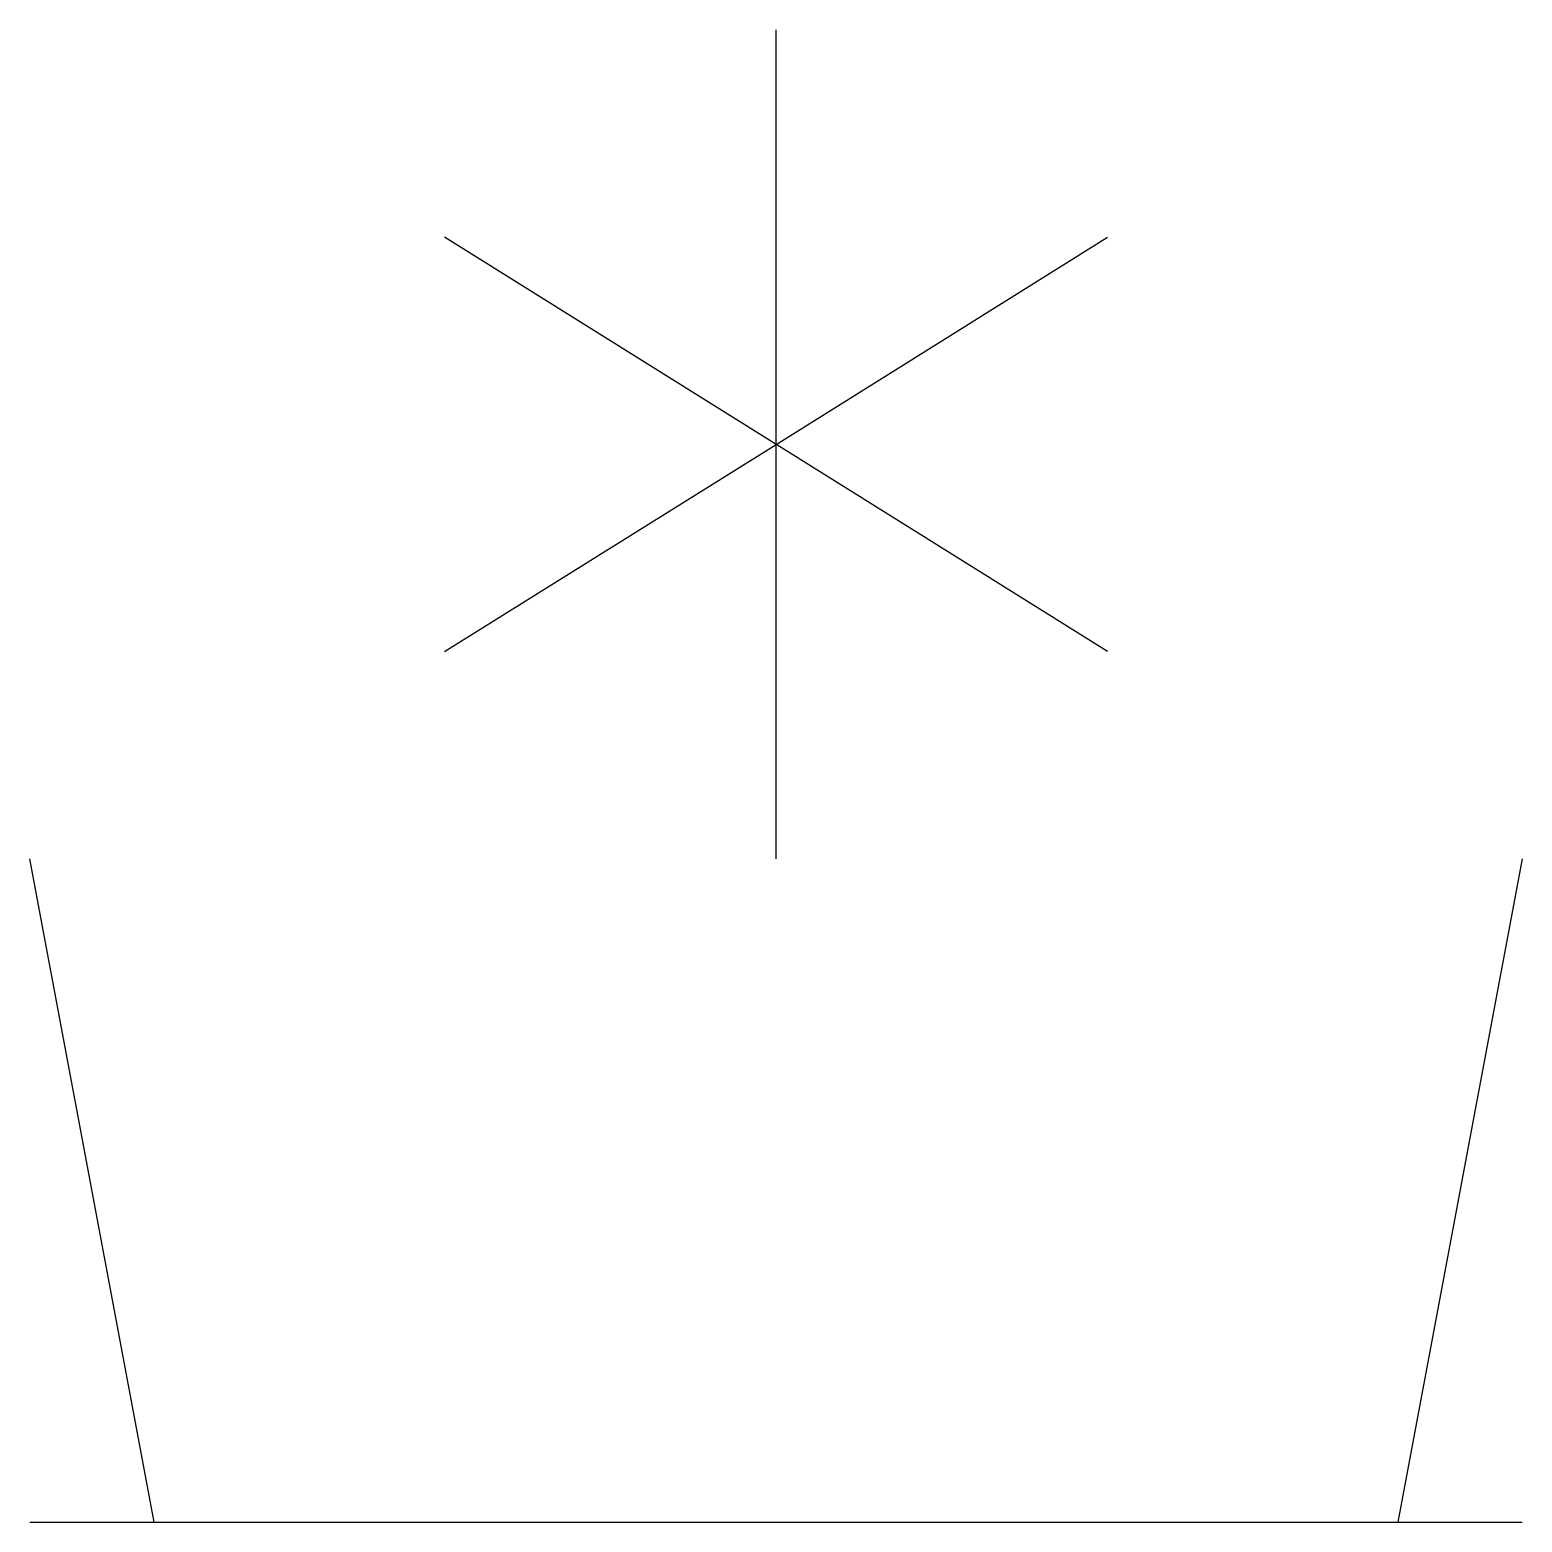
# Model space of a CAD drawing. Extents: x -1.8 to 1.8, y 0 to 3.6.
import ezdxf

# ---------------------------------------------------------------- set-up
doc = ezdxf.new("R2010")
doc.units = 0
doc.layers.get('0').update_dxf_attribs({"linetype": 'CONTINUOUS'})

msp = doc.modelspace()

# ---------------------------------------------------------------- linework, layer by layer
at = {"color": 0}
for p, q in [((0, 1.6), (0, 3.6)), ((0.8, 2.1), (-0.8, 3.1)), ((0, 2.6), (0.8, 3.1)), ((-0.8, 2.1), (0, 2.6)), ((-1.5, 0), (-1.8, 1.6)), ((1.8, 1.6), (1.5, 0)), ((-1.8, 0), (1.8, 0))]:
    msp.add_line(p, q, dxfattribs=at)

doc.saveas('drawing.dxf')
